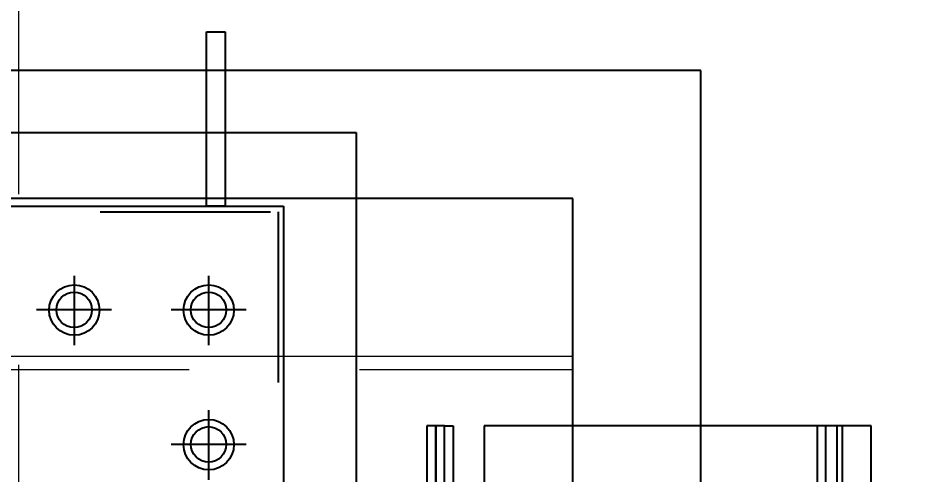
# Model space of a CAD drawing. Header units: metres. Extents: x 529524 to 529977, y 2674144 to 2674419.
# Drawn here: x 529746.485 to 529747.018, y 2674291.662 to 2674291.929 of the extents above; entities that cross this region are included whole.
import ezdxf

# ---------------------------------------------------------------- set-up
doc = ezdxf.new("R2010")
doc.units = ezdxf.units.M
for name, pattern in [('CENTER2', [1.125, 0.75, -0.125, 0.125, -0.125]), ('HIDDEN', [0.375, 0.25, -0.125]), ('PDF_IMPORT', [1, 0.8, -0.2])]:
    doc.linetypes.add(name, pattern=pattern)
doc.layers.add('IDT', color=7, linetype='Continuous')
doc.layers.add('MMS Block Numbering', color=7, linetype='Continuous')
doc.styles.add('Adani Regular', font='Adani Regular.ttf')

# ---------------------------------------------------------------- blocks, each defined once
blk = doc.blocks.new('IDT')
at = {"layer": 'IDT', "color": 253, "linetype": 'CENTER2', "lineweight": 5, "ltscale": 0.5}
blk.add_line((27.00598, 20.55789), (27.00598, 21.85489), dxfattribs=at)
at = {"layer": 'IDT', "color": 7}
for p, q in [((26.60598, 21.66041), (26.60598, 20.86041)), ((26.60598, 20.86041), (27.40598, 20.86041))]:
    blk.add_line(p, q, dxfattribs=at)
at = {"layer": 'IDT', "color": 0, "lineweight": 25}
for p, q in [((26.80793, 20.89662), (26.80793, 21.62419)), ((26.85058, 20.93992), (26.85058, 21.5809)), ((26.50618, 21.45232), (26.50618, 21.0685)), ((26.52298, 21.45232), (26.52298, 21.0685)), ((26.52621, 21.0685), (26.52621, 21.45232)), ((26.53267, 21.45232), (26.53267, 21.0685)), ((26.53784, 21.0685), (26.53784, 21.45232)), ((26.75107, 21.0685), (26.75107, 21.45232)), ((26.75624, 21.45232), (26.75624, 21.0685)), ((26.75624, 21.45232), (26.75624, 21.0685)), ((26.76141, 21.45232), (26.76141, 21.0685)), ((26.76141, 21.0685), (26.76141, 21.45232)), ((26.76658, 21.0685), (26.76658, 21.45232)), ((26.73298, 21.0685), (26.73298, 21.10339)), ((26.50618, 21.0685), (26.73298, 21.0685)), ((26.52298, 21.0685), (26.52621, 21.0685)), ((26.53267, 21.0685), (26.53784, 21.0685)), ((26.75624, 21.0685), (26.75107, 21.0685)), ((26.75624, 21.0685), (26.76141, 21.0685)), ((26.76141, 21.0685), (26.76658, 21.0685)), ((27.16138, 20.93992), (26.85058, 20.93992)), ((26.88482, 20.83782), (26.88482, 20.93992)), ((26.88482, 20.93992), (26.89581, 20.93992)), ((26.89581, 20.93992), (26.89581, 20.83782)), ((27.20467, 20.89662), (26.80793, 20.89662)), ((26.89581, 20.83782), (26.88482, 20.83782))]:
    blk.add_line(p, q, dxfattribs=at)
at = {"layer": 'IDT', "color": 253}
for p, q in [((26.68098, 21.58541), (26.68098, 20.93541)), ((26.68098, 20.93541), (27.33098, 20.93541))]:
    blk.add_line(p, q, dxfattribs=at)
at = {"layer": 'IDT', "color": 0, "linetype": 'PDF_IMPORT', "lineweight": 25, "ltscale": 0.051667}
for p, q in [((26.85381, 20.94315), (26.85381, 21.57832)), ((27.15815, 20.94315), (26.85381, 20.94315))]:
    blk.add_line(p, q, dxfattribs=at)
at = {"layer": 'IDT', "color": 0, "linetype": 'PDF_IMPORT', "lineweight": 25, "ltscale": 0.033333}
for p, q in [((26.89452, 21.05946), (26.89452, 21.10016)), ((26.89452, 20.98062), (26.89452, 21.02133)), ((26.97335, 20.98062), (26.97335, 21.02133))]:
    blk.add_line(p, q, dxfattribs=at)
at = {"layer": 'IDT', "color": 0, "linetype": 'PDF_IMPORT', "lineweight": 25, "ltscale": 0.036667}
for p, q in [((26.87255, 21.07949), (26.91649, 21.07949)), ((26.87255, 21.00066), (26.91649, 21.00066))]:
    blk.add_line(p, q, dxfattribs=at)
at = {"layer": 'IDT', "color": 253, "linetype": 'HIDDEN', "lineweight": 0, "ltscale": 0.5}
blk.add_line((26.68098, 21.03574), (27.33098, 21.03574), dxfattribs=at)
at = {"layer": 'IDT', "color": 253, "lineweight": 0}
blk.add_line((26.68098, 21.02791), (27.33098, 21.02791), dxfattribs=at)
at = {"layer": 'IDT', "color": 0, "linetype": 'PDF_IMPORT', "lineweight": 25, "ltscale": 0.038333}
blk.add_line((26.95138, 21.00066), (26.99532, 21.00066), dxfattribs=at)
at = {"layer": 'IDT', "color": 0, "lineweight": 25}
for centre, radius in [((26.89442, 21.07959), 0.01476), ((26.89452, 21.07943), 0.01039), ((26.89442, 21.00076), 0.01476), ((26.97325, 21.00076), 0.01476), ((26.89452, 21.0006), 0.01039), ((26.97335, 21.0006), 0.01039)]:
    blk.add_circle(centre, radius, dxfattribs=at)

msp = doc.modelspace()

# ---------------------------------------------------------------- block references
at = {"layer": 'IDT', "color": 8, "rotation": 180}
msp.add_blockref('IDT', (529773.49128, 2674312.75885), dxfattribs=at)

# ---------------------------------------------------------------- texts
at = {"layer": 'MMS Block Numbering', "insert": (529750.72734, 2674294.30043), "char_height": 7.5, "attachment_point": 5, "style": 'Adani Regular'}
msp.add_mtext_dynamic_manual_height_columns('A16d-\\PBL-14', width=41.5353798, gutter_width=1, heights=[0], dxfattribs=at)

doc.saveas('drawing.dxf')
